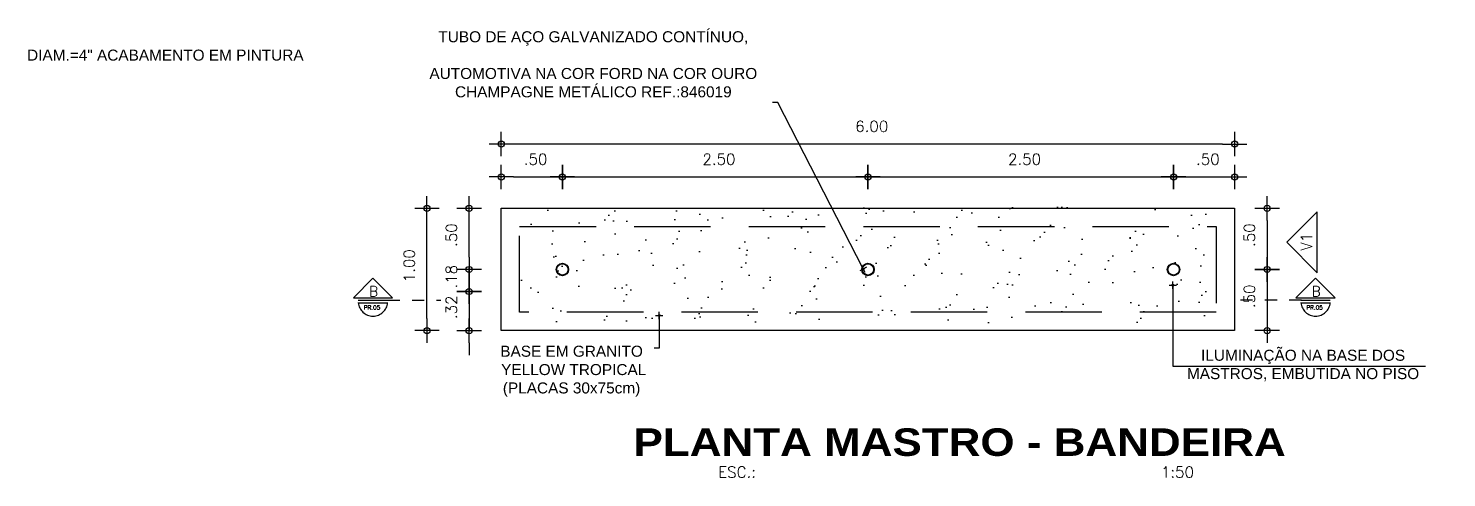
# Model space of a CAD drawing. Header units: millimetres. Extents: x 490 to 675, y -160 to -87.
# Drawn here: x 490.02 to 501.63, y -96.61 to -92.94 of the extents above; entities that cross this region are included whole.
import ezdxf
from ezdxf.enums import TextEntityAlignment as Align

# ---------------------------------------------------------------- set-up
doc = ezdxf.new("R2010")
doc.units = ezdxf.units.MM
doc.header["$LTSCALE"] = 2.5
doc.linetypes.add('CENTER', pattern=[50.8, 31.75, -6.35, 6.35, -6.35])
doc.linetypes.add('HIDDEN', pattern=[0.375, 0.25, -0.125])
for name, color, linetype in [('ARQ_PROJECAO', 8, 'HIDDEN'), ('ARQ_VISTA1', 7, 'Continuous'), ('ARQ_VISTA2', 2, 'Continuous'), ('COTAS', 1, 'Continuous'), ('HAT', 8, 'Continuous'), ('LCORTE', 2, 'CENTER'), ('TEXTO', 2, 'Continuous'), ('TEXTOS', 2, 'Continuous'), ('TITULO', 2, 'Continuous'), ('TXAMB', 2, 'Continuous')]:
    doc.layers.add(name, color=color, linetype=linetype)
doc.styles.add('ARIAL', font='arial.ttf')
doc.styles.add('COTA100', font='ROMANS.SHX')
doc.styles.add('COTA200', font='ROMANS.SHX')
doc.styles.add('ROMANS', font='romans', dxfattribs={"oblique": 15})
doc.styles.add('TIT200', font='')
doc.styles.get('TIT200').set_extended_font_data('Arial Black')
doc.dimstyles.new('COTA100$0', dxfattribs={"dimtxt": 0.18, "dimasz": 0.1, "dimexe": 0.05, "dimexo": 0.95, "dimgap": 0.1, "dimtad": 1, "dimzin": 4, "dimdsep": 46, "dimtxsty": 'COTA100', "dimblk": 'USERTICK', "dimblk1": 'USERTICK', "dimblk2": 'USERTICK', "dimsah": 1, "dimcen": -0.1, "dimdle": 0.05, "dimse1": 1, "dimse2": 1, "dimclrt": 2, "dimadec": 0, "dimazin": 0, "dimtfac": 1, "dimtdec": 4, "dimtix": 1, "dimtmove": 2, "dimatfit": 3, "dimldrblk": 'USERTICK', "dimfxl": 1, "dimtvp": 0.625, "dimtolj": 1, "dimtzin": 4, "dimarcsym": 0})
doc.dimstyles.new('Cota20', dxfattribs={"dimscale": 0, "dimtxt": 0.04, "dimasz": 0.03, "dimexe": 0.05, "dimexo": 0.2, "dimgap": 0.025, "dimtad": 1, "dimlfac": -1, "dimzin": 4, "dimdsep": 46, "dimtxsty": 'ROMANS', "dimblk": 'ARCHTICK', "dimcen": 0.075, "dimclrd": 256, "dimclre": 8, "dimclrt": 2, "dimadec": 0, "dimazin": 0, "dimtfac": 1.2, "dimtix": 1, "dimtmove": 2, "dimatfit": 3, "dimldrblk": 'DOT', "dimfxl": 0.2, "dimfxlon": 1, "dimtvp": 2, "dimtolj": 1, "dimtzin": 4, "dimarcsym": 0})

# ---------------------------------------------------------------- blocks, each defined once
blk = doc.blocks.new('Ind-cor')
at = {"color": 2}
for p, q in [((-0.117, 0.059), (0.35, 0.525)), ((0.816, 0.059), (0.35, 0.525)), ((-0.117, 0.059), (0.816, 0.059)), ((0, -0.059), (0.7, -0.059))]:
    blk.add_line(p, q, dxfattribs=at)
blk.add_line((0, 0), (0.7, 0))
blk.add_arc((0.35, -0.029), 0.351, 184.7802, 355.2198, dxfattribs=at)
at = {"color": 2, "style": 'ROMANS', "flags": 4}
blk.add_attdef('N', (0.239, 0.09), '', height=0.24, dxfattribs=at)
at = {"layer": 'TEXTOS', "style": 'ROMANS'}
blk.add_text('PR.05', height=0.1, dxfattribs=at).set_placement((0.129, -0.223))
blk = doc.blocks.new('USERTICK')
at = {"color": 0}
for p, q in [((-1, 0), (1, 0)), ((0, 1), (0, -1))]:
    blk.add_line(p, q, dxfattribs=at)
blk.add_circle((0, 0), 0.25, dxfattribs=at)
blk = doc.blocks.new('*D37')
at = {"layer": 'COTAS', "color": 0, "lineweight": -2}
blk.add_line((493.284, -95.307), (493.284, -94.507), dxfattribs=at)
at = {"layer": 'DEFPOINTS', "color": 0}
for p in [(493.284, -94.407), (493.537, -94.407), (493.537, -95.407)]:
    blk.add_point(p, dxfattribs=at)
at = {"layer": 'COTAS', "color": 0, "lineweight": -2, "xscale": 0.1, "yscale": 0.1, "zscale": 0.1}
for p, rotation in [((493.284, -94.407), 90), ((493.284, -95.407), 270)]:
    blk.add_blockref('USERTICK', p, dxfattribs=dict(at, rotation=rotation))
at = {"layer": 'COTAS', "color": 2, "insert": (493.139, -94.907), "char_height": 0.09, "attachment_point": 5, "rotation": 90, "style": 'COTA100'}
blk.add_mtext('\\A1; 1.00', dxfattribs=at)
blk = doc.blocks.new('*D38')
at = {"layer": 'COTAS', "color": 0, "lineweight": -2}
for p, q in [((493.629, -94.807), (493.629, -94.707)), ((493.629, -95.087), (493.629, -94.907)), ((493.629, -95.187), (493.629, -95.287))]:
    blk.add_line(p, q, dxfattribs=at)
at = {"layer": 'DEFPOINTS', "color": 0}
for p in [(493.629, -94.907), (493.676, -94.907), (493.968, -95.087)]:
    blk.add_point(p, dxfattribs=at)
at = {"layer": 'COTAS', "color": 0, "lineweight": -2, "xscale": 0.1, "yscale": 0.1, "zscale": 0.1}
for p, rotation in [((493.629, -94.907), 270), ((493.629, -95.087), 90)]:
    blk.add_blockref('USERTICK', p, dxfattribs=dict(at, rotation=rotation))
at = {"layer": 'COTAS', "color": 2, "insert": (493.484, -94.997), "char_height": 0.09, "attachment_point": 5, "rotation": 90, "style": 'COTA100'}
blk.add_mtext('\\A1; .18', dxfattribs=at)
blk = doc.blocks.new('*D39')
at = {"layer": 'COTAS', "color": 0, "lineweight": -2}
blk.add_line((493.629, -94.807), (493.629, -94.507), dxfattribs=at)
at = {"layer": 'DEFPOINTS', "color": 0}
for p in [(493.629, -94.407), (493.767, -94.407), (493.676, -94.907)]:
    blk.add_point(p, dxfattribs=at)
at = {"layer": 'COTAS', "color": 0, "lineweight": -2, "xscale": 0.1, "yscale": 0.1, "zscale": 0.1}
for p, rotation in [((493.629, -94.407), 90), ((493.629, -94.907), 270)]:
    blk.add_blockref('USERTICK', p, dxfattribs=dict(at, rotation=rotation))
at = {"layer": 'COTAS', "color": 2, "insert": (493.484, -94.657), "char_height": 0.09, "attachment_point": 5, "rotation": 90, "style": 'COTA100'}
blk.add_mtext('\\A1; .50', dxfattribs=at)
blk = doc.blocks.new('*D40')
at = {"layer": 'COTAS', "color": 0, "lineweight": -2}
blk.add_line((493.992, -94.151), (494.292, -94.151), dxfattribs=at)
at = {"layer": 'DEFPOINTS', "color": 0}
for p in [(494.392, -94.151), (493.892, -94.241), (494.392, -94.907)]:
    blk.add_point(p, dxfattribs=at)
at = {"layer": 'COTAS', "color": 0, "lineweight": -2, "xscale": 0.1, "yscale": 0.1, "zscale": 0.1, "rotation": 180}
blk.add_blockref('USERTICK', (493.892, -94.151), dxfattribs=at)
at = {"layer": 'COTAS', "color": 0, "lineweight": -2, "xscale": 0.1, "yscale": 0.1, "zscale": 0.1}
blk.add_blockref('USERTICK', (494.392, -94.151), dxfattribs=at)
at = {"layer": 'COTAS', "color": 2, "insert": (494.142, -94.006), "char_height": 0.09, "attachment_point": 5, "style": 'COTA100'}
blk.add_mtext('\\A1; .50', dxfattribs=at)
blk = doc.blocks.new('*D41')
at = {"layer": 'COTAS', "color": 0, "lineweight": -2}
blk.add_line((494.492, -94.151), (496.792, -94.151), dxfattribs=at)
at = {"layer": 'DEFPOINTS', "color": 0}
for p in [(496.892, -94.151), (494.392, -94.907), (496.892, -94.907)]:
    blk.add_point(p, dxfattribs=at)
at = {"layer": 'COTAS', "color": 0, "lineweight": -2, "xscale": 0.1, "yscale": 0.1, "zscale": 0.1, "rotation": 180}
blk.add_blockref('USERTICK', (494.392, -94.151), dxfattribs=at)
at = {"layer": 'COTAS', "color": 0, "lineweight": -2, "xscale": 0.1, "yscale": 0.1, "zscale": 0.1}
blk.add_blockref('USERTICK', (496.892, -94.151), dxfattribs=at)
at = {"layer": 'COTAS', "color": 2, "insert": (495.642, -94.006), "char_height": 0.09, "attachment_point": 5, "style": 'COTA100'}
blk.add_mtext('\\A1; 2.50', dxfattribs=at)
blk = doc.blocks.new('*D42')
at = {"layer": 'COTAS', "color": 0, "lineweight": -2}
blk.add_line((499.792, -93.882), (493.992, -93.882), dxfattribs=at)
at = {"layer": 'DEFPOINTS', "color": 0}
for p in [(493.892, -93.882), (499.892, -94.023), (493.892, -94.107)]:
    blk.add_point(p, dxfattribs=at)
at = {"layer": 'COTAS', "color": 0, "lineweight": -2, "xscale": 0.1, "yscale": 0.1, "zscale": 0.1, "rotation": 180}
blk.add_blockref('USERTICK', (493.892, -93.882), dxfattribs=at)
at = {"layer": 'COTAS', "color": 0, "lineweight": -2, "xscale": 0.1, "yscale": 0.1, "zscale": 0.1}
blk.add_blockref('USERTICK', (499.892, -93.882), dxfattribs=at)
at = {"layer": 'COTAS', "color": 2, "insert": (496.892, -93.737), "char_height": 0.09, "attachment_point": 5, "style": 'COTA100'}
blk.add_mtext('\\A1; 6.00', dxfattribs=at)
blk = doc.blocks.new('DOT')
for p, q in [((-1, 0), (1, 0)), ((0, 1), (0, -1))]:
    blk.add_line(p, q)
blk.add_circle((0, 0), 0.25)
blk = doc.blocks.new('XREF1$0$A$C1FD107CC')
at = {"layer": 'HAT'}
h = blk.add_hatch(dxfattribs=at)
h.set_pattern_fill('AR-SAND', color=256, scale=0.008, style=0, double=1)
h.set_pattern_definition([(37.5, (1.33688, -2.00926), (-0.0128, 0.39153), [0, -0.308864, 0, -0.34544, 0, -0.3302]), (7.5, (1.3369, -2.00926), (0.35962, 0.57346), [0, -0.166624, 0, -0.278384, 0, -0.10668]), (327.5, (1.08694, -2.00926), (0.632794, 0.00115), [0, -0.1016, 0, -0.36576, 0, -0.47752]), (317.5, (1.08694, -2.00926), (0.610845, 0.178343), [0, -0.0508, 0, -0.239776, 0, -0.27432])])
h.paths.add_polyline_path([(0.237, 3.841), (1.187, 3.841), (1.187, -1.859), (0.237, -1.859)])
at = {"layer": 'ARQ_PROJECAO', "elevation": 0.109}
blk.add_lwpolyline([(1.1, -1.859), (0.4, -1.859), (0.4, 3.841), (1.1, 3.841)], close=True, dxfattribs=at)
at = {"layer": 'ARQ_VISTA1', "elevation": 0.109}
blk.add_lwpolyline([(1.25, -2.009), (0.25, -2.009), (0.25, 3.991), (1.25, 3.991)], close=True, dxfattribs=at)
at = {"layer": 'ARQ_VISTA2'}
for centre, radius in [((0.75, 3.491, 0.109), 0.0508), ((0.75, 3.491, 0.109), 0.0458), ((0.75, 0.991, 0.109), 0.0508), ((0.75, 0.991, 0.109), 0.0458), ((0.75, -1.509, 0.109), 0.0508), ((0.75, -1.509, 0.109), 0.0458)]:
    blk.add_circle(centre, radius, dxfattribs=at)
blk = doc.blocks.new('*D32')
at = {"layer": 'COTAS', "color": 0, "lineweight": -2}
for p, q in [((493.629, -94.987), (493.629, -94.887)), ((493.629, -95.087), (493.629, -95.407)), ((493.629, -95.507), (493.629, -95.607))]:
    blk.add_line(p, q, dxfattribs=at)
at = {"layer": 'DEFPOINTS', "color": 0}
for p in [(493.968, -95.087), (493.629, -95.407), (493.767, -95.407)]:
    blk.add_point(p, dxfattribs=at)
at = {"layer": 'COTAS', "color": 0, "lineweight": -2, "xscale": 0.1, "yscale": 0.1, "zscale": 0.1}
for p, rotation in [((493.629, -95.087), 270), ((493.629, -95.407), 90)]:
    blk.add_blockref('USERTICK', p, dxfattribs=dict(at, rotation=rotation))
at = {"layer": 'COTAS', "color": 2, "insert": (493.484, -95.247), "char_height": 0.09, "attachment_point": 5, "rotation": 90, "style": 'COTA100'}
blk.add_mtext('\\A1; .32', dxfattribs=at)
blk = doc.blocks.new('*D33')
at = {"layer": 'COTAS', "color": 0, "lineweight": -2}
blk.add_line((500.158, -94.507), (500.158, -94.807), dxfattribs=at)
at = {"layer": 'DEFPOINTS', "color": 0}
for p in [(499.986, -94.407), (500.061, -94.907), (500.158, -94.907)]:
    blk.add_point(p, dxfattribs=at)
at = {"layer": 'COTAS', "color": 0, "lineweight": -2, "xscale": 0.1, "yscale": 0.1, "zscale": 0.1}
for p, rotation in [((500.158, -94.407), 90), ((500.158, -94.907), 270)]:
    blk.add_blockref('USERTICK', p, dxfattribs=dict(at, rotation=rotation))
at = {"layer": 'COTAS', "color": 2, "insert": (500.013, -94.657), "char_height": 0.09, "attachment_point": 5, "rotation": 90, "style": 'COTA100'}
blk.add_mtext('\\A1; .50', dxfattribs=at)
blk = doc.blocks.new('*D34')
at = {"layer": 'COTAS', "color": 0, "lineweight": -2}
blk.add_line((500.158, -95.007), (500.158, -95.307), dxfattribs=at)
at = {"layer": 'DEFPOINTS', "color": 0}
for p in [(500.061, -94.907), (499.986, -95.407), (500.158, -95.407)]:
    blk.add_point(p, dxfattribs=at)
at = {"layer": 'COTAS', "color": 0, "lineweight": -2, "xscale": 0.1, "yscale": 0.1, "zscale": 0.1}
for p, rotation in [((500.158, -94.907), 90), ((500.158, -95.407), 270)]:
    blk.add_blockref('USERTICK', p, dxfattribs=dict(at, rotation=rotation))
at = {"layer": 'COTAS', "color": 2, "insert": (500.013, -95.157), "char_height": 0.09, "attachment_point": 5, "rotation": 90, "style": 'COTA100'}
blk.add_mtext('\\A1; .50', dxfattribs=at)
blk = doc.blocks.new('*D35')
at = {"layer": 'COTAS', "color": 0, "lineweight": -2}
blk.add_line((496.992, -94.151), (499.292, -94.151), dxfattribs=at)
at = {"layer": 'DEFPOINTS', "color": 0}
for p in [(499.392, -94.151), (496.892, -94.907), (499.392, -94.907)]:
    blk.add_point(p, dxfattribs=at)
at = {"layer": 'COTAS', "color": 0, "lineweight": -2, "xscale": 0.1, "yscale": 0.1, "zscale": 0.1, "rotation": 180}
blk.add_blockref('USERTICK', (496.892, -94.151), dxfattribs=at)
at = {"layer": 'COTAS', "color": 0, "lineweight": -2, "xscale": 0.1, "yscale": 0.1, "zscale": 0.1}
blk.add_blockref('USERTICK', (499.392, -94.151), dxfattribs=at)
at = {"layer": 'COTAS', "color": 2, "insert": (498.142, -94.006), "char_height": 0.09, "attachment_point": 5, "style": 'COTA100'}
blk.add_mtext('\\A1; 2.50', dxfattribs=at)
blk = doc.blocks.new('*D36')
at = {"layer": 'COTAS', "color": 0, "lineweight": -2}
blk.add_line((499.492, -94.151), (499.792, -94.151), dxfattribs=at)
at = {"layer": 'DEFPOINTS', "color": 0}
for p in [(499.892, -94.151), (499.892, -94.157), (499.392, -94.907)]:
    blk.add_point(p, dxfattribs=at)
at = {"layer": 'COTAS', "color": 0, "lineweight": -2, "xscale": 0.1, "yscale": 0.1, "zscale": 0.1, "rotation": 180}
blk.add_blockref('USERTICK', (499.392, -94.151), dxfattribs=at)
at = {"layer": 'COTAS', "color": 0, "lineweight": -2, "xscale": 0.1, "yscale": 0.1, "zscale": 0.1}
blk.add_blockref('USERTICK', (499.892, -94.151), dxfattribs=at)
at = {"layer": 'COTAS', "color": 2, "insert": (499.642, -94.006), "char_height": 0.09, "attachment_point": 5, "style": 'COTA100'}
blk.add_mtext('\\A1; .50', dxfattribs=at)

msp = doc.modelspace()

# ---------------------------------------------------------------- linework, layer by layer
at = {"layer": 'LCORTE', "ltscale": 0.001}
for p, q in [((492.962, -95.158), (493.397, -95.158)), ((500.439, -95.158), (499.841, -95.158))]:
    msp.add_line(p, q, dxfattribs=at)
at = {"layer": 'TEXTO', "color": 2}
msp.add_lwpolyline([(500.567, -94.436), (500.318, -94.685), (500.567, -94.934)], close=True, dxfattribs=at)

# ---------------------------------------------------------------- block references
at = {"layer": 'ARQ_VISTA1', "rotation": 270}
msp.add_blockref('XREF1$0$A$C1FD107CC', (495.901, -94.157, -0.109), dxfattribs=at)
at = {"layer": 'LCORTE'}
ref = msp.add_blockref('Ind-cor', (492.722, -95.158), dxfattribs=dict(at, xscale=0.3432000000002517, yscale=0.3432000000002517, zscale=0.3432000000002517))
ref.add_attrib('N', 'B', (492.81, -95.127), dxfattribs={"layer": '0', "color": 3, "height": 0.0824, "rotation": 360, "style": 'ROMANS'})
ref = msp.add_blockref('Ind-cor', (500.434, -95.158), dxfattribs=dict(at, xscale=0.3432000000002517, yscale=0.3432000000002517, zscale=0.3432000000002517))
ref.add_attrib('N', 'B', (500.522, -95.127), dxfattribs={"layer": '0', "color": 3, "height": 0.0824, "rotation": 360, "style": 'ROMANS'})

# ---------------------------------------------------------------- texts
at = {"layer": 'TEXTO', "color": 3, "style": 'ROMANS', "text_generation_flag": 6, "flags": 4}
msp.add_attdef('V1', (500.525, -94.754), '', height=0.0906, rotation=270, dxfattribs=at)
at = {"layer": 'TITULO'}
for s, height, style, p in [('PLANTA MASTRO - BANDEIRA', 0.225, 'TIT200', (497.642, -96.318)), ('ESC.:                                                 1:50', 0.09, 'COTA200', (497.613, -96.563))]:
    msp.add_text(s, height=height, dxfattribs=dict(at, style=style)).set_placement(p, align=Align.MIDDLE_CENTER)
at = {"layer": 'TXAMB', "char_height": 0.09, "width": 9.26552, "attachment_point": 2, "style": 'ARIAL'}
for s, insert in [('TUBO DE AÇO GALVANIZADO CONTÍNUO, \\P\\pxqj;DIAM.=4" ACABAMENTO EM PINTURA  \\P\\pq*;AUTOMOTIVA NA COR FORD NA COR OURO \\PCHAMPAGNE METÁLICO REF.:846019', (494.645, -92.96)), ('BASE EM GRANITO\\P YELLOW TROPICAL \\P(PLACAS 30x75cm)', (494.467, -95.53)), ('ILUMINAÇÃO NA BASE DOS \\PMASTROS, EMBUTIDA NO PISO', (500.452, -95.563))]:
    msp.add_mtext(s, dxfattribs=dict(at, insert=insert))

# ---------------------------------------------------------------- dimensions: what is measured, and where the dimension line sits
at = {"layer": 'COTAS'}
for base, p1, p2, picture, middle in [((493.892, -93.882), (499.892, -94.023), (493.892, -94.107), '*D42', (496.892, -93.737)), ((494.392, -94.151), (493.892, -94.241), (494.392, -94.907), '*D40', (494.142, -94.006)), ((496.892, -94.151), (494.392, -94.907), (496.892, -94.907), '*D41', (495.642, -94.006)), ((499.392, -94.151), (496.892, -94.907), (499.392, -94.907), '*D35', (498.142, -94.006)), ((499.892, -94.151), (499.392, -94.907), (499.892, -94.157), '*D36', (499.642, -94.006))]:
    dim = msp.add_linear_dim(base=base, p1=p1, p2=p2, dimstyle='COTA100$0', override={"dimtxt": 0.09, "dimpost": ' <>'}, dxfattribs=at)
    dim.commit()
    dim.dimension.update_dxf_attribs({"geometry": picture, "text_midpoint": middle})
for base, p1, p2, angle, picture, middle in [((493.284, -94.407), (493.537, -95.407), (493.537, -94.407), 90, '*D37', (493.139, -94.907)), ((493.629, -94.407), (493.676, -94.907), (493.767, -94.407), 90, '*D39', (493.484, -94.657)), ((500.158, -94.907), (499.986, -94.407), (500.061, -94.907), 90, '*D33', (500.013, -94.657)), ((493.629, -94.907), (493.968, -95.087), (493.676, -94.907), 90, '*D38', (493.484, -94.997)), ((493.629, -95.407), (493.968, -95.087), (493.767, -95.407), 270, '*D32', (493.484, -95.247)), ((500.158, -95.407), (500.061, -94.907), (499.986, -95.407), 90, '*D34', (500.013, -95.157))]:
    dim = msp.add_linear_dim(base=base, p1=p1, p2=p2, angle=angle, dimstyle='COTA100$0', override={"dimtxt": 0.09, "dimpost": ' <>'}, dxfattribs=at)
    dim.commit()
    dim.dimension.update_dxf_attribs({"geometry": picture, "text_midpoint": middle})

# ---------------------------------------------------------------- leaders
at = {"layer": 'TEXTO', "color": 2}
for points in [[(496.853, -94.903), (496.155, -93.543), (496.112, -93.543)], [(495.185, -95.282), (495.185, -95.55), (495.142, -95.55)]]:
    msp.add_leader(points, dimstyle='Cota20', override={"dimscale": 1, "dimtad": 0, "dimclrd": 2, "dimldrblk": 'DOT'}, dxfattribs=at)
at = {"layer": 'TEXTO', "color": 2, "annotation_type": 0, "has_hookline": 1, "hookline_direction": 0, "text_width": 1.884}
msp.add_leader([(499.387, -95.035), (499.387, -95.698), (501.453, -95.698)], dimstyle='Cota20', override={"dimscale": 1, "dimtad": 0, "dimclrd": 2, "dimldrblk": 'DOT'}, dxfattribs=at)

doc.saveas('drawing.dxf')
